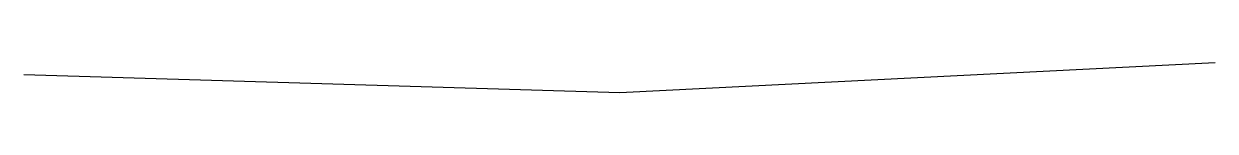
# Model space of a CAD drawing. Header units: metres. Extents: x -100 to 100, y 0 to 5.
import ezdxf

# ---------------------------------------------------------------- set-up
doc = ezdxf.new("R2010")
doc.units = ezdxf.units.M
doc.layers.add('Steering_Centreline', color=1, linetype='Continuous')

msp = doc.modelspace()

# ---------------------------------------------------------------- linework, layer by layer
at = {"layer": 'Steering_Centreline'}
msp.add_lwpolyline([(-99.96, 3), (0, 0), (99.88, 4.99)], dxfattribs=at)

doc.saveas('drawing.dxf')
